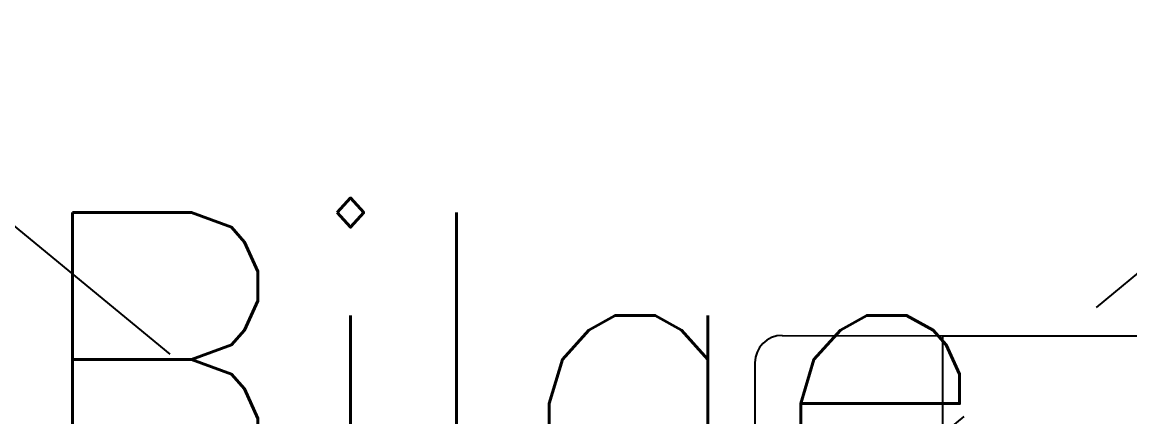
# Model space of a CAD drawing. Extents: x 33214 to 95067, y 8279 to 51908.
# Drawn here: x 42548 to 43032.1, y 24971.4 to 25144.1 of the extents above; entities that cross this region are included whole.
import ezdxf

# ---------------------------------------------------------------- set-up
doc = ezdxf.new("R2010")
doc.units = 0
doc.header["$LTSCALE"] = 300
doc.header["$MEASUREMENT"] = 0
doc.linetypes.add('DASHED', pattern=[0.75, 0.5, -0.25])
doc.linetypes.add('SNT-025', pattern=[0.74, 0.4, -0.17, 0, -0.17])
doc.layers.get('0').update_dxf_attribs({"linetype": 'CONTINUOUS'})
doc.layers.add('GENERATORSETT', color=1, linetype='CONTINUOUS')
doc.layers.add('Tanks', color=9, linetype='CONTINUOUS')
doc.styles.add('18', font='romans', dxfattribs={"height": 180})

# ---------------------------------------------------------------- blocks, each defined once
blk = doc.blocks.new('below 1-deck')
at = {"linetype": 'DASHED'}
for p, q in [((9000, 1875), (11000, 3525)), ((9000, 3525), (11000, 1875))]:
    blk.add_line(p, q, dxfattribs=at)
at = {"linetype": 'DASHED', "style": '18'}
blk.add_text('Bilge', height=135, dxfattribs=at).set_placement((9744.32, 2783.77))
blk = doc.blocks.new('GENERATOR-BORDE')
at = {"layer": 'GENERATORSETT'}
for p, q in [((-2373.61, 567.46), (-2373.61, 567.43)), ((-2373.61, 567.43), (-2303.61, 567.32)), ((-2303.61, 567.32), (-1856.16, 567.34)), ((-2303.61, 567.32), (-2303.61, 564.17)), ((-2303.61, 567.32), (-2303.61, 564.17)), ((-2303.61, 564.17), (-2303.61, 535.12)), ((-2303.61, 564.17), (-2303.61, 535.12)), ((-2385.61, 555.46), (-2385.61, 526.54)), ((-2303.61, 535.12), (-2303.61, 534.94)), ((-2303.61, 535.12), (-2303.61, 534.94)), ((-2303.61, 534.94), (-2303.61, 528.11)), ((-2303.61, 534.94), (-2303.61, 528.11))]:
    blk.add_line(p, q, dxfattribs=at)
blk.add_arc((-2373.61, 555.46), 12, 90.0053, 179.988, dxfattribs=at)

msp = doc.modelspace()

# ---------------------------------------------------------------- block references
at = {"layer": 'GENERATORSETT', "linetype": 'SNT-025'}
msp.add_blockref('GENERATOR-BORDE', (45253.82, 24439.58), dxfattribs=at)
at = {"layer": 'Tanks'}
msp.add_blockref('below 1-deck', (32802.55, 22141.98), dxfattribs=at)

doc.saveas('drawing.dxf')
